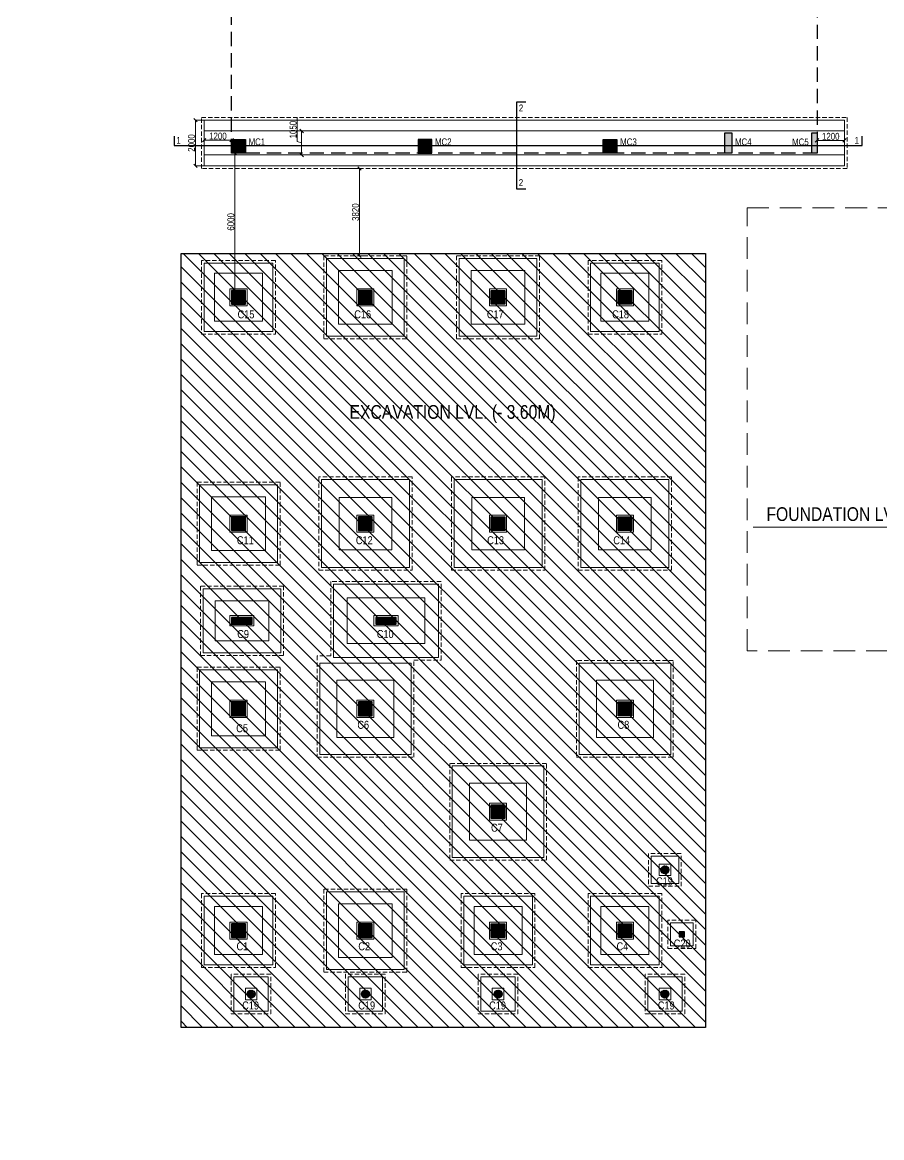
# Model space of a CAD drawing. Header units: millimetres. Extents: x 1112055 to 3390982, y -148532 to 766891.
# Drawn here: x 1976629 to 2014211, y 563105 to 611892 of the extents above; entities that cross this region are included whole.
import ezdxf

# ---------------------------------------------------------------- set-up
doc = ezdxf.new("R2010")
doc.units = ezdxf.units.MM
doc.header["$PDMODE"] = 35
doc.header["$PDSIZE"] = -25
doc.linetypes.add('DASHED2', pattern=[0.375, 0.25, -0.125])
doc.linetypes.add('Hidden', pattern=[9.525, 6.35, -3.175])
for name, color, linetype, lineweight in [('B COL. NO.', 3, 'Continuous', 20), ('B FINAL COLUMN', 1, 'Continuous', 30), ('B FOOTING', 49, 'Continuous', 20), ('B FOOTING DIM', 234, 'Continuous', 9), ('B P.C.C', 251, 'Continuous', 0), ('B TITLE BLOCK', 250, 'Continuous', 0), ('EXCAVATION LINE', 236, 'Continuous', 30), ('g-sol250', 250, 'Continuous', 5)]:
    doc.layers.add(name, color=color, linetype=linetype, lineweight=lineweight)
doc.layers.add('B Pedestal', color=7, linetype='Continuous', lineweight=9, true_color=0x5c8948)
doc.layers.add('B-COL HT', color=7, linetype='Continuous', lineweight=0, true_color=0x4e4f45)
doc.styles.add('SWINC', font='swissc.ttf')
doc.dimstyles.new('BHOOMI', dxfattribs={"dimtxt": 230, "dimasz": 150, "dimexe": 10, "dimexo": 0, "dimgap": 25, "dimtad": 1, "dimdec": 0, "dimzin": 0, "dimdsep": 46, "dimtxsty": 'SWINC', "dimblk": 'OBLIQUE', "dimcen": 0.09, "dimclrd": 250, "dimclre": 250, "dimclrt": 256, "dimaunit": 1, "dimadec": 3, "dimazin": 0, "dimtfac": 1, "dimtdec": 0, "dimtofl": 0, "dimtmove": 1, "dimatfit": 3, "dimfxl": 100, "dimtolj": 1, "dimtzin": 0, "dimlwd": 9, "dimlwe": 5, "dimarcsym": 0})
pattern_1 = [(315, (920052.236, 598784.617), (33.6759605, 33.6759605), []), (45, (920052.236, 598784.617), (-33.6759605, 33.6759605), [])]
pattern_2 = [(315, (920052.236, 598584.617), (33.6759605, 33.6759605), []), (45, (920052.236, 598584.617), (-33.6759605, 33.6759605), [])]

# ---------------------------------------------------------------- blocks, each defined once
blk = doc.blocks.new('A$C198C5B7F')
at = {"layer": 'g-sol250'}
h = blk.add_hatch(dxfattribs=at)
h.set_pattern_fill('ANSI37', color=250, scale=15, angle=-90)
h.set_pattern_definition(pattern_1)
h.paths.add_polyline_path([(2369, 31673), (2969, 31673), (2969, 32273), (2369, 32273)])
h = blk.add_hatch(dxfattribs=at)
h.set_pattern_fill('ANSI37', color=250, scale=15, angle=-90)
h.set_pattern_definition(pattern_1)
h.paths.add_polyline_path([(7919, 31673), (8519, 31673), (8519, 32273), (7919, 32273)])
h = blk.add_hatch(dxfattribs=at)
h.set_pattern_fill('ANSI37', color=250, scale=15, angle=-90)
h.set_pattern_definition(pattern_1)
h.paths.add_polyline_path([(13719, 31673), (14319, 31673), (14319, 32273), (13719, 32273)])
h = blk.add_hatch(dxfattribs=at)
h.set_pattern_fill('ANSI37', color=250, scale=15, angle=-90)
h.set_pattern_definition(pattern_1)
h.paths.add_polyline_path([(19269, 31673), (19869, 31673), (19869, 32273), (19269, 32273)])
h = blk.add_hatch(dxfattribs=at)
h.set_pattern_fill('ANSI37', color=250, scale=15, angle=-90)
h.set_pattern_definition(pattern_1)
h.paths.add_polyline_path([(2969, 22373), (2369, 22373), (2369, 21773), (2969, 21773)])
h = blk.add_hatch(dxfattribs=at)
h.set_pattern_fill('ANSI37', color=250, scale=15, angle=-90)
h.set_pattern_definition(pattern_1)
h.paths.add_polyline_path([(8519, 22373), (7919, 22373), (7919, 21773), (8519, 21773)])
h = blk.add_hatch(dxfattribs=at)
h.set_pattern_fill('ANSI37', color=250, scale=15, angle=-90)
h.set_pattern_definition(pattern_1)
h.paths.add_polyline_path([(14319, 22373), (13719, 22373), (13719, 21773), (14319, 21773)])
h = blk.add_hatch(dxfattribs=at)
h.set_pattern_fill('ANSI37', color=250, scale=15, angle=-90)
h.set_pattern_definition(pattern_1)
h.paths.add_polyline_path([(19869, 22373), (19269, 22373), (19269, 21773), (19869, 21773)])
h = blk.add_hatch(dxfattribs=at)
h.set_pattern_fill('ANSI37', color=250, scale=15, angle=-90)
h.set_pattern_definition(pattern_1)
h.paths.add_polyline_path([(2369, 17673), (3269, 17673), (3269, 17973), (2369, 17973)])
h = blk.add_hatch(dxfattribs=at)
h.set_pattern_fill('ANSI37', color=250, scale=15, angle=-90)
h.set_pattern_definition(pattern_1)
h.paths.add_polyline_path([(8669, 17673), (9569, 17673), (9569, 17973), (8669, 17973)])
h = blk.add_hatch(dxfattribs=at)
h.set_pattern_fill('ANSI37', color=250, scale=15, angle=-90)
h.set_pattern_definition(pattern_2)
h.paths.add_polyline_path([(2369, 13673), (2969, 13673), (2969, 14273), (2369, 14273)])
h = blk.add_hatch(dxfattribs=at)
h.set_pattern_fill('ANSI37', color=250, scale=15, angle=-90)
h.set_pattern_definition(pattern_2)
h.paths.add_polyline_path([(7919, 13673), (8519, 13673), (8519, 14273), (7919, 14273)])
h = blk.add_hatch(dxfattribs=at)
h.set_pattern_fill('ANSI37', color=250, scale=15, angle=-90)
h.set_pattern_definition(pattern_2)
h.paths.add_polyline_path([(19269, 13673), (19869, 13673), (19869, 14273), (19269, 14273)])
h = blk.add_hatch(dxfattribs=at)
h.set_pattern_fill('ANSI37', color=250, scale=15, angle=-90)
h.set_pattern_definition([(315, (920052.236, 594084.617), (33.6759605, 33.6759605), []), (45, (920052.236, 594084.617), (-33.6759605, 33.6759605), [])])
h.paths.add_polyline_path([(13719, 9173), (14319, 9173), (14319, 9773), (13719, 9773)])
h = blk.add_hatch(dxfattribs=at)
h.set_pattern_fill('ANSI37', color=250, scale=15, angle=270)
h.set_pattern_definition([(315, (811568.004, 592089.886), (33.6759605, 33.6759605), []), (45, (811568.004, 592089.886), (-33.6759605, 33.6759605), [])])
edge = h.paths.add_edge_path()
edge.add_arc((21319, 6929), 175, 0, 360)
h = blk.add_hatch(dxfattribs=at)
h.set_pattern_fill('ANSI37', color=250, scale=15, angle=-90)
h.set_pattern_definition(pattern_1)
h.paths.add_polyline_path([(2369, 3973), (2969, 3973), (2969, 4573), (2369, 4573)])
h = blk.add_hatch(dxfattribs=at)
h.set_pattern_fill('ANSI37', color=250, scale=15, angle=-90)
h.set_pattern_definition(pattern_1)
h.paths.add_polyline_path([(8519, 4573), (7919, 4573), (7919, 3973), (8519, 3973)])
h = blk.add_hatch(dxfattribs=at)
h.set_pattern_fill('ANSI37', color=250, scale=15, angle=-90)
h.set_pattern_definition(pattern_1)
h.paths.add_polyline_path([(14319, 4573), (13719, 4573), (13719, 3973), (14319, 3973)])
h = blk.add_hatch(dxfattribs=at)
h.set_pattern_fill('ANSI37', color=250, scale=15, angle=-90)
h.set_pattern_definition(pattern_1)
h.paths.add_polyline_path([(19869, 4573), (19269, 4573), (19269, 3973), (19869, 3973)])
h = blk.add_hatch(dxfattribs=at)
h.set_pattern_fill('ANSI37', color=250, scale=15, angle=270)
h.set_pattern_definition([(315, (811090.916, 592928.626), (33.6759605, 33.6759605), []), (45, (811090.916, 592928.626), (-33.6759605, 33.6759605), [])])
h.paths.add_polyline_path([(21939, 3993), (22169, 3993), (22169, 4223), (21939, 4223)])
h = blk.add_hatch(dxfattribs=at)
h.set_pattern_fill('ANSI37', color=250, scale=15, angle=270)
h.set_pattern_definition([(315, (811568.004, 591864.886), (33.6759605, 33.6759605), []), (45, (811568.004, 591864.886), (-33.6759605, 33.6759605), [])])
edge = h.paths.add_edge_path()
edge.add_arc((3219, 1498), 175, 0, 360)
h = blk.add_hatch(dxfattribs=at)
h.set_pattern_fill('ANSI37', color=250, scale=15, angle=270)
h.set_pattern_definition([(315, (802993.004, 592664.886), (33.6759605, 33.6759605), []), (45, (802993.004, 592664.886), (-33.6759605, 33.6759605), [])])
edge = h.paths.add_edge_path()
edge.add_arc((8219, 1498), 175, 0, 360)
h = blk.add_hatch(dxfattribs=at)
h.set_pattern_fill('ANSI37', color=250, scale=15, angle=270)
h.set_pattern_definition([(315, (808793.004, 592664.886), (33.6759605, 33.6759605), []), (45, (808793.004, 592664.886), (-33.6759605, 33.6759605), [])])
edge = h.paths.add_edge_path()
edge.add_arc((14019, 1498), 175, 0, 360)
h = blk.add_hatch(dxfattribs=at)
h.set_pattern_fill('ANSI37', color=250, scale=15, angle=270)
h.set_pattern_definition([(315, (811568.004, 592664.886), (33.6759605, 33.6759605), []), (45, (811568.004, 592664.886), (-33.6759605, 33.6759605), [])])
edge = h.paths.add_edge_path()
edge.add_arc((21319, 1498), 175, 0, 360)
at = {"layer": 'B FINAL COLUMN', "color": 5, "lineweight": 30}
for points in [[(2369, 31673), (2969, 31673), (2969, 32273), (2369, 32273)], [(7919, 31673), (8519, 31673), (8519, 32273), (7919, 32273)], [(14319, 31673), (13719, 31673), (13719, 32273), (14319, 32273)], [(19869, 31673), (19269, 31673), (19269, 32273), (19869, 32273)], [(2369, 21773), (2969, 21773), (2969, 22373), (2369, 22373)], [(7919, 21773), (8519, 21773), (8519, 22373), (7919, 22373)], [(14319, 21773), (13719, 21773), (13719, 22373), (14319, 22373)], [(19869, 21773), (19269, 21773), (19269, 22373), (19869, 22373)], [(2369, 17673), (3269, 17673), (3269, 17973), (2369, 17973)], [(8669, 17673), (9569, 17673), (9569, 17973), (8669, 17973)], [(2369, 13673), (2969, 13673), (2969, 14273), (2369, 14273)], [(7919, 13673), (8519, 13673), (8519, 14273), (7919, 14273)], [(19869, 13673), (19269, 13673), (19269, 14273), (19869, 14273)], [(14319, 9173), (13719, 9173), (13719, 9773), (14319, 9773)], [(2369, 3973), (2969, 3973), (2969, 4573), (2369, 4573)], [(7919, 3973), (8519, 3973), (8519, 4573), (7919, 4573)], [(14319, 3973), (13719, 3973), (13719, 4573), (14319, 4573)], [(19869, 3973), (19269, 3973), (19269, 4573), (19869, 4573)]]:
    blk.add_lwpolyline(points, close=True, dxfattribs=at)
at = {"layer": 'B FINAL COLUMN', "color": 4, "lineweight": 30}
blk.add_lwpolyline([(21939, 3993), (22169, 3993), (22169, 4223), (21939, 4223)], close=True, dxfattribs=at)
at = {"layer": 'B FINAL COLUMN', "color": 5, "lineweight": 30}
for centre in [(21319, 6929), (3219, 1498), (8219, 1498), (14019, 1498), (21319, 1498)]:
    blk.add_circle(centre, 175, dxfattribs=at)
at = {"layer": 'B FOOTING'}
for points in [[(6519, 30273), (9919, 30273), (9919, 33673), (6519, 33673)], [(12319, 30273), (15719, 30273), (15719, 33673), (12319, 33673)], [(1169, 30473), (4169, 30473), (4169, 33473), (1169, 33473)], [(18069, 30473), (21069, 30473), (21069, 33473), (18069, 33473)], [(1619, 30923), (3719, 30923), (3719, 33023), (1619, 33023)], [(7044, 30798), (9394, 30798), (9394, 33148), (7044, 33148)], [(12844, 30798), (15194, 30798), (15194, 33148), (12844, 33148)], [(18519, 30923), (20619, 30923), (20619, 33023), (18519, 33023)], [(6294, 20148), (10144, 20148), (10144, 23998), (6294, 23998)], [(12094, 20148), (15944, 20148), (15944, 23998), (12094, 23998)], [(17644, 20148), (21494, 20148), (21494, 23998), (17644, 23998)], [(969, 20373), (4369, 20373), (4369, 23773), (969, 23773)], [(1494, 20898), (3844, 20898), (3844, 23248), (1494, 23248)], [(7069, 20923), (9369, 20923), (9369, 23223), (7069, 23223)], [(12869, 20923), (15169, 20923), (15169, 23223), (12869, 23223)], [(18419, 20923), (20719, 20923), (20719, 23223), (18419, 23223)], [(1119, 16423), (4519, 16423), (4519, 19223), (1119, 19223)], [(6819, 16223), (11419, 16223), (11419, 19423), (6819, 19423)], [(1644, 18698), (1644, 16948), (3994, 16948), (3994, 18698)], [(7419, 18823), (7419, 16823), (10819, 16823), (10819, 18823)], [(969, 12273), (4369, 12273), (4369, 15673), (969, 15673)], [(6219, 11973), (10219, 11973), (10219, 15973), (6219, 15973)], [(17569, 11973), (21569, 11973), (21569, 15973), (17569, 15973)], [(1494, 12798), (3844, 12798), (3844, 15148), (1494, 15148)], [(6969, 12723), (9469, 12723), (9469, 15223), (6969, 15223)], [(18319, 12723), (20819, 12723), (20819, 15223), (18319, 15223)], [(12019, 7473), (16019, 7473), (16019, 11473), (12019, 11473)], [(12769, 8223), (15269, 8223), (15269, 10723), (12769, 10723)], [(20719, 6329), (21919, 6329), (21919, 7529), (20719, 7529)], [(6519, 2573), (9919, 2573), (9919, 5973), (6519, 5973)], [(1169, 2773), (4169, 2773), (4169, 5773), (1169, 5773)], [(7044, 3098), (9394, 3098), (9394, 5448), (7044, 5448)], [(12519, 2773), (15519, 2773), (15519, 5773), (12519, 5773)], [(18069, 2773), (21069, 2773), (21069, 5773), (18069, 5773)], [(1619, 3223), (3719, 3223), (3719, 5323), (1619, 5323)], [(12969, 3223), (15069, 3223), (15069, 5323), (12969, 5323)], [(18519, 3223), (20619, 3223), (20619, 5323), (18519, 5323)], [(21554, 3608), (22554, 3608), (22554, 4608), (21554, 4608)], [(2469, 748), (3969, 748), (3969, 2248), (2469, 2248)], [(7469, 748), (8969, 748), (8969, 2248), (7469, 2248)], [(13269, 748), (14769, 748), (14769, 2248), (13269, 2248)], [(20569, 748), (22069, 748), (22069, 2248), (20569, 2248)]]:
    blk.add_lwpolyline(points, close=True, dxfattribs=at)
at = {"layer": 'B P.C.C', "color": 250, "linetype": 'Hidden', "lineweight": 0, "ltscale": 30}
for points in [[(6404, 30158), (10034, 30158), (10034, 33788), (6404, 33788)], [(12204, 30158), (15834, 30158), (15834, 33788), (12204, 33788)], [(1054, 30358), (4284, 30358), (4284, 33588), (1054, 33588)], [(17954, 30358), (21184, 30358), (21184, 33588), (17954, 33588)], [(6179, 20033), (10259, 20033), (10259, 24113), (6179, 24113)], [(11979, 20033), (16059, 20033), (16059, 24113), (11979, 24113)], [(17529, 20033), (21609, 20033), (21609, 24113), (17529, 24113)], [(854, 20258), (4484, 20258), (4484, 23888), (854, 23888)], [(1004, 16308), (4634, 16308), (4634, 19338), (1004, 19338)], [(854, 12158), (4484, 12158), (4484, 15788), (854, 15788)], [(17454, 11858), (21684, 11858), (21684, 16088), (17454, 16088)], [(11904, 7358), (16134, 7358), (16134, 11588), (11904, 11588)], [(20604, 6214), (22034, 6214), (22034, 7644), (20604, 7644)], [(1054, 2658), (4284, 2658), (4284, 5888), (1054, 5888)], [(6404, 2458), (10034, 2458), (10034, 6088), (6404, 6088)], [(12404, 2658), (15634, 2658), (15634, 5888), (12404, 5888)], [(17954, 2658), (21184, 2658), (21184, 5888), (17954, 5888)], [(21439, 3493), (22669, 3493), (22669, 4723), (21439, 4723)], [(2354, 633), (4084, 633), (4084, 2363), (2354, 2363)], [(7354, 633), (9084, 633), (9084, 2363), (7354, 2363)], [(13154, 633), (14884, 633), (14884, 2363), (13154, 2363)], [(20454, 633), (22184, 633), (22184, 2363), (20454, 2363)]]:
    blk.add_lwpolyline(points, close=True, dxfattribs=at)
for points in [[(10334, 16108), (11534, 16108), (11534, 19538), (6704, 19538), (6704, 16288)], [(6704, 16288), (6104, 16288), (6104, 11858), (10334, 11858), (10334, 16108)]]:
    blk.add_lwpolyline(points, dxfattribs=at)
at = {"layer": 'B Pedestal', "color": 87, "lineweight": 9}
for points in [[(2294, 31598), (3044, 31598), (3044, 32348), (2294, 32348)], [(7844, 31598), (8594, 31598), (8594, 32348), (7844, 32348)], [(14394, 31598), (13644, 31598), (13644, 32348), (14394, 32348)], [(19944, 31598), (19194, 31598), (19194, 32348), (19944, 32348)], [(2294, 21698), (3044, 21698), (3044, 22448), (2294, 22448)], [(7844, 21698), (8594, 21698), (8594, 22448), (7844, 22448)], [(14394, 21698), (13644, 21698), (13644, 22448), (14394, 22448)], [(19944, 21698), (19194, 21698), (19194, 22448), (19944, 22448)], [(2294, 17598), (3344, 17598), (3344, 18048), (2294, 18048)], [(8594, 17598), (9644, 17598), (9644, 18048), (8594, 18048)], [(2294, 13598), (3044, 13598), (3044, 14348), (2294, 14348)], [(7844, 13598), (8594, 13598), (8594, 14348), (7844, 14348)], [(19944, 13598), (19194, 13598), (19194, 14348), (19944, 14348)], [(14394, 9098), (13644, 9098), (13644, 9848), (14394, 9848)], [(21069, 6679), (21569, 6679), (21569, 7179), (21069, 7179)], [(2294, 3898), (3044, 3898), (3044, 4648), (2294, 4648)], [(7844, 3898), (8594, 3898), (8594, 4648), (7844, 4648)], [(14394, 3898), (13644, 3898), (13644, 4648), (14394, 4648)], [(19944, 3898), (19194, 3898), (19194, 4648), (19944, 4648)], [(2969, 1248), (3469, 1248), (3469, 1748), (2969, 1748)], [(7969, 1248), (8469, 1248), (8469, 1748), (7969, 1748)], [(13769, 1248), (14269, 1248), (14269, 1748), (13769, 1748)], [(21069, 1248), (21569, 1248), (21569, 1748), (21069, 1748)]]:
    blk.add_lwpolyline(points, close=True, dxfattribs=at)
at = {"layer": 'B COL. NO.', "style": 'SWINC'}
for s, p in [('C15', (2629, 31054)), ('C16', (7733, 31054)), ('C17', (13531, 31054)), ('C18', (19009, 31054)), ('C11', (2599, 21171)), ('C12', (7802, 21171)), ('C13', (13545, 21171)), ('C14', (19060, 21171)), ('C9', (2614, 17069)), ('C10', (8718, 17069)), ('C5', (2569, 12948)), ('C6', (7867, 13098)), ('C8', (19245, 13098)), ('C7', (13712, 8598)), ('C19', (20930, 6254)), ('C1', (2582, 3410)), ('C2', (7909, 3410)), ('C3', (13701, 3410)), ('C4', (19202, 3410)), ('C20', (21703, 3531)), ('C19', (2830, 823)), ('C19', (7907, 823)), ('C19', (13630, 823)), ('C19', (21007, 823))]:
    blk.add_text(s, height=350, dxfattribs=at).set_placement(p)
blk = doc.blocks.new('_Oblique')
at = {"color": 0, "linetype": 'ByBlock', "lineweight": -2}
blk.add_line((-0.5, -0.5), (0.5, 0.5), dxfattribs=at)
blk = doc.blocks.new('*D2669')
at = {"layer": 'B FOOTING DIM', "color": 250, "lineweight": 5, "ltscale": 0.5, "transparency": 16777216}
for p, q in [((1984584, 606763), (1984584, 606729)), ((1985784, 606739), (1984584, 606739)), ((1985784, 606763), (1985784, 606729))]:
    blk.add_line(p, q, dxfattribs=at)
at = {"layer": 'Defpoints', "color": 0, "transparency": 16777216}
for p in [(1984584, 606763), (1984584, 606739), (1985784, 606763)]:
    blk.add_point(p, dxfattribs=at)
at = {"layer": 'B FOOTING DIM', "color": 250, "lineweight": 5, "transparency": 16777216, "xscale": 150, "yscale": 150, "zscale": 150, "rotation": 180}
blk.add_blockref('_Oblique', (1984584, 606739), dxfattribs=at)
at = {"layer": 'B FOOTING DIM', "color": 250, "lineweight": 5, "transparency": 16777216, "xscale": 150, "yscale": 150, "zscale": 150}
blk.add_blockref('_Oblique', (1985784, 606739), dxfattribs=at)
at = {"layer": 'B FOOTING DIM', "transparency": 16777216, "insert": (1985184, 606914), "char_height": 300, "attachment_point": 5, "style": 'SWINC'}
blk.add_mtext('\\A1;1200', dxfattribs=at)
blk = doc.blocks.new('*D2670')
at = {"layer": 'B FOOTING DIM', "color": 250, "lineweight": 5, "ltscale": 0.5, "transparency": 16777216}
for p, q in [((2011384, 606568), (2011384, 606738)), ((2011384, 606728), (2012584, 606728)), ((2012584, 606568), (2012584, 606738))]:
    blk.add_line(p, q, dxfattribs=at)
at = {"layer": 'Defpoints', "color": 0, "transparency": 16777216}
for p in [(2011384, 606568), (2012584, 606728), (2012584, 606568)]:
    blk.add_point(p, dxfattribs=at)
at = {"layer": 'B FOOTING DIM', "color": 250, "lineweight": 5, "transparency": 16777216, "xscale": 150, "yscale": 150, "zscale": 150, "rotation": 180}
blk.add_blockref('_Oblique', (2011384, 606728), dxfattribs=at)
at = {"layer": 'B FOOTING DIM', "color": 250, "lineweight": 5, "transparency": 16777216, "xscale": 150, "yscale": 150, "zscale": 150}
blk.add_blockref('_Oblique', (2012584, 606728), dxfattribs=at)
at = {"layer": 'B FOOTING DIM', "transparency": 16777216, "insert": (2011984, 606903), "char_height": 300, "attachment_point": 5, "style": 'SWINC'}
blk.add_mtext('\\A1;1200', dxfattribs=at)
blk = doc.blocks.new('*D2671')
at = {"layer": 'B FOOTING DIM', "color": 250, "lineweight": 5, "ltscale": 0.5, "transparency": 16777216}
for p, q in [((1988647, 607723), (1988647, 606673)), ((1988897, 607138), (1988834, 607138)), ((1988844, 606088), (1988844, 607138)), ((1988647, 606673), (1988844, 606613)), ((1988897, 606088), (1988834, 606088))]:
    blk.add_line(p, q, dxfattribs=at)
at = {"layer": 'Defpoints', "color": 0, "transparency": 16777216}
for p in [(1988844, 607138), (1988897, 607138), (1988897, 606088)]:
    blk.add_point(p, dxfattribs=at)
at = {"layer": 'B FOOTING DIM', "color": 250, "lineweight": 5, "transparency": 16777216, "xscale": 150, "yscale": 150, "zscale": 150}
for p, rotation in [((1988844, 607138), 90), ((1988844, 606088), 270)]:
    blk.add_blockref('_Oblique', p, dxfattribs=dict(at, rotation=rotation))
at = {"layer": 'B FOOTING DIM', "transparency": 16777216, "insert": (1988472, 607198), "char_height": 300, "attachment_point": 5, "rotation": 90, "style": 'SWINC'}
blk.add_mtext('\\A1;1050', dxfattribs=at)
blk = doc.blocks.new('*D2672')
at = {"layer": 'B FOOTING DIM', "color": 250, "lineweight": 5, "ltscale": 0.5, "transparency": 16777216}
for p, q in [((1985784, 606163), (1985935, 606163)), ((1985925, 606163), (1985925, 600163)), ((1985784, 600163), (1985935, 600163))]:
    blk.add_line(p, q, dxfattribs=at)
at = {"layer": 'Defpoints', "color": 0, "transparency": 16777216}
for p in [(1985784, 606163), (1985784, 600163), (1985925, 600163)]:
    blk.add_point(p, dxfattribs=at)
at = {"layer": 'B FOOTING DIM', "color": 250, "lineweight": 5, "transparency": 16777216, "xscale": 150, "yscale": 150, "zscale": 150}
for p, rotation in [((1985925, 606163), 90), ((1985925, 600163), 270)]:
    blk.add_blockref('_Oblique', p, dxfattribs=dict(at, rotation=rotation))
at = {"layer": 'B FOOTING DIM', "transparency": 16777216, "insert": (1985750, 603163), "char_height": 300, "attachment_point": 5, "rotation": 90, "style": 'SWINC'}
blk.add_mtext('\\A1;6000', dxfattribs=at)
blk = doc.blocks.new('*D2673')
at = {"layer": 'B FOOTING DIM', "color": 250, "lineweight": 5, "ltscale": 0.5, "transparency": 16777216}
for p, q in [((1990461, 605498), (1991387, 605498)), ((1991377, 605498), (1991377, 601678)), ((1991705, 601678), (1991367, 601678))]:
    blk.add_line(p, q, dxfattribs=at)
at = {"layer": 'Defpoints', "color": 0, "transparency": 16777216}
for p in [(1990461, 605498), (1991377, 601678), (1991705, 601678)]:
    blk.add_point(p, dxfattribs=at)
at = {"layer": 'B FOOTING DIM', "color": 250, "lineweight": 5, "transparency": 16777216, "xscale": 150, "yscale": 150, "zscale": 150}
for p, rotation in [((1991377, 605498), 90), ((1991377, 601678), 270)]:
    blk.add_blockref('_Oblique', p, dxfattribs=dict(at, rotation=rotation))
at = {"layer": 'B FOOTING DIM', "transparency": 16777216, "insert": (1991202, 603588), "char_height": 300, "attachment_point": 5, "rotation": 90, "style": 'SWINC'}
blk.add_mtext('\\A1;3820', dxfattribs=at)
blk = doc.blocks.new('*D2664')
at = {"layer": 'B FOOTING DIM', "color": 250, "lineweight": 5, "ltscale": 0.5, "transparency": 16777216}
for p, q in [((1984584, 607613), (1984191, 607613)), ((1984201, 607613), (1984201, 605613)), ((1984584, 605613), (1984191, 605613))]:
    blk.add_line(p, q, dxfattribs=at)
at = {"layer": 'Defpoints', "color": 0, "transparency": 16777216}
for p in [(1984584, 607613), (1984201, 605613), (1984584, 605613)]:
    blk.add_point(p, dxfattribs=at)
at = {"layer": 'B FOOTING DIM', "color": 250, "lineweight": 5, "transparency": 16777216, "xscale": 150, "yscale": 150, "zscale": 150}
for p, rotation in [((1984201, 607613), 90), ((1984201, 605613), 270)]:
    blk.add_blockref('_Oblique', p, dxfattribs=dict(at, rotation=rotation))
at = {"layer": 'B FOOTING DIM', "transparency": 16777216, "insert": (1984026, 606613), "char_height": 300, "attachment_point": 5, "rotation": 90, "style": 'SWINC'}
blk.add_mtext('\\A1;2000', dxfattribs=at)

msp = doc.modelspace()

# ---------------------------------------------------------------- hatches: boundary and pattern name
at = {"layer": 'B-COL HT', "lineweight": 0}
h = msp.add_hatch(color=250, dxfattribs=at)
h.dxf.hatch_style = 1
h.paths.add_polyline_path([(2007354.1, 607061.9), (2007654.1, 607061.9), (2007654.1, 606161.9), (2007354.1, 606161.9)])
h = msp.add_hatch(color=250, dxfattribs=at)
h.dxf.hatch_style = 1
h.paths.add_polyline_path([(2011154.1, 607063.4), (2011384.1, 607063.4), (2011384.1, 606163.4), (2011154.1, 606163.4)])
h = msp.add_hatch(color=250, dxfattribs=at)
h.dxf.hatch_style = 1
h.paths.add_polyline_path([(1985784.1, 606763.4), (1986384.1, 606763.4), (1986384.1, 606163.4), (1985784.1, 606163.4)])
h = msp.add_hatch(color=250, dxfattribs=at)
h.dxf.hatch_style = 1
h.paths.add_polyline_path([(1993934.1, 606163.4), (1994534.1, 606163.4), (1994534.1, 606763.4), (1993934.1, 606763.4)])
h = msp.add_hatch(color=250, dxfattribs=at)
h.dxf.hatch_style = 1
h.paths.add_polyline_path([(2002034.1, 606763.4), (2002634.1, 606763.4), (2002634.1, 606163.4), (2002034.1, 606163.4)])
at = {"layer": 'EXCAVATION LINE', "lineweight": 0}
h = msp.add_hatch(dxfattribs=at)
h.set_pattern_fill('ANSI31', color=250, scale=150, angle=270)
h.set_pattern_definition([(315, (69982.83, 205286.05), (336.7596, 336.7596), [])])
h.paths.add_polyline_path([(1983569.1, 601778.4), (2006499.1, 601778.4), (2006499.1, 567923.4), (1983569.1, 567923.4)])

# ---------------------------------------------------------------- linework, layer by layer
at = {"color": 16, "linetype": 'DASHED2', "lineweight": 30, "ltscale": 2500}
msp.add_lwpolyline([(1985784.1, 636163.4), (2011384.1, 636163.4), (2011384.1, 606163.4), (1985784.1, 606163.4), (1985784.1, 636163.4)], dxfattribs=at)
at = {"color": 6, "lineweight": 30}
for points in [[(1998643.7, 608401.3), (1998234.4, 608401.3), (1998234.4, 604614.5), (1998643.7, 604614.5)], [(1983274.4, 606906), (1983274.4, 606496.8), (2013362.8, 606496.8), (2013362.8, 606906)]]:
    msp.add_lwpolyline(points, dxfattribs=at)
at = {"layer": 'B FINAL COLUMN', "color": 1, "lineweight": 30}
for points in [[(2007354.1, 607061.9), (2007654.1, 607061.9), (2007654.1, 606161.9), (2007354.1, 606161.9)], [(2011154.1, 607063.4), (2011384.1, 607063.4), (2011384.1, 606163.4), (2011154.1, 606163.4)], [(1985784.1, 606763.4), (1986384.1, 606763.4), (1986384.1, 606163.4), (1985784.1, 606163.4)], [(1993934.1, 606163.4), (1994534.1, 606163.4), (1994534.1, 606763.4), (1993934.1, 606763.4)], [(2002034.1, 606763.4), (2002634.1, 606763.4), (2002634.1, 606163.4), (2002034.1, 606163.4)]]:
    msp.add_lwpolyline(points, close=True, dxfattribs=at)
at = {"layer": 'B FOOTING'}
msp.add_line((2008592, 589814.2), (2015383.2, 589814.2), dxfattribs=at)
msp.add_lwpolyline([(1984584.1, 607613.4), (2012584.1, 607613.4), (2012584.1, 605613.4), (1984584.1, 605613.4)], close=True, dxfattribs=at)
at = {"layer": 'B P.C.C', "color": 250, "linetype": 'Hidden', "lineweight": 0, "ltscale": 30}
msp.add_lwpolyline([(1984469.1, 607728.4), (2012699.1, 607728.4), (2012699.1, 605498.4), (1984469.1, 605498.4)], close=True, dxfattribs=at)
at = {"layer": 'B P.C.C', "color": 250, "linetype": 'Hidden', "lineweight": 0, "ltscale": 150}
msp.add_lwpolyline([(2008330.2, 603779.2), (2044490.2, 603779.2), (2044490.2, 584398.8), (2008330.2, 584398.8)], close=True, dxfattribs=at)
at = {"layer": 'B Pedestal', "color": 87, "lineweight": 9}
msp.add_lwpolyline([(1984584.1, 607138.4), (2012584.1, 607138.4), (2012584.1, 606088.4), (1984584.1, 606088.4)], close=True, dxfattribs=at)
at = {"layer": 'B TITLE BLOCK', "color": 1, "const_width": 8.39}
msp.add_lwpolyline([(1978206, 730781.9), (2075754.3, 730781.9), (2075754.3, 563109), (1978206, 563109)], close=True, dxfattribs=at)
at = {"layer": 'B TITLE BLOCK', "color": 250, "lineweight": 0, "const_width": 8.39}
msp.add_lwpolyline([(1978858.7, 730129.2), (2075101.6, 730129.2), (2075101.6, 563761.7), (1978858.7, 563761.7)], close=True, dxfattribs=at)
at = {"layer": 'EXCAVATION LINE'}
msp.add_lwpolyline([(1983569.1, 601778.4), (2006499.1, 601778.4), (2006499.1, 567923.4), (1983569.1, 567923.4)], close=True, dxfattribs=at)

# ---------------------------------------------------------------- block references
at = {"layer": 'B-COL HT', "color": 250, "lineweight": 0}
msp.add_blockref('A$C198C5B7F', (1983414.7, 567890.7), dxfattribs=at)

# ---------------------------------------------------------------- texts
at = {"color": 6, "lineweight": 30, "style": 'SWINC'}
for s, p in [('2', (1998342.8, 607994.7)), ('1', (1983368.2, 606578.9)), ('1', (2013023.9, 606578.9)), ('2', (1998342.8, 604733))]:
    msp.add_text(s, height=300, dxfattribs=at).set_placement(p)
at = {"layer": 'B COL. NO.', "style": 'SWINC'}
for s, p in [('MC1', (1986525.3, 606512.4)), ('MC2', (1994675.3, 606512.4)), ('MC3', (2002775.2, 606512.4)), ('MC4', (2007795.3, 606510.9)), ('MC5', (2010292.5, 606509.4))]:
    msp.add_text(s, height=300, dxfattribs=at).set_placement(p)
at = {"layer": 'B TITLE BLOCK', "color": 251, "lineweight": 0, "insert": (2059848.4, 586794.3), "char_height": 464.277, "attachment_point": 2, "style": 'SWINC'}
msp.add_mtext_dynamic_manual_height_columns('\\pxsm1,qj;{\\fBankGothic Lt BT|b0|i0|c0|p34;BHOOMI\\P\\ps*,q*;\\fGost|b0|i0|c0|p2;\\H0.8x;- CONSULTANTS -\\C1; }', width=1213989.136, gutter_width=0, heights=[170761.4], dxfattribs=at)
at = {"layer": 'EXCAVATION LINE', "color": 0, "style": 'SWINC'}
for s, p in [('EXCAVATION LVL. (- 3.60M) ', (1990939, 594549.1)), ('FOUNDATION LVL.', (2009170.5, 590081.2))]:
    msp.add_text(s, height=600, dxfattribs=at).set_placement(p)

# ---------------------------------------------------------------- dimensions: what is measured, and where the dimension line sits
at = {"layer": 'B FOOTING DIM', "color": 250, "ltscale": 0.5}
for base, p1, p2, picture, middle in [((1984201, 605613.4), (1984584.1, 607613.4), (1984584.1, 605613.4), '*D2664', (1984026, 606613.4)), ((1988844.4, 607138.4), (1988897.2, 606088.4), (1988897.2, 607138.4), '*D2671', (1988471.9, 606697.6)), ((1985925, 600163.4), (1985784.1, 606163.4), (1985784.1, 600163.4), '*D2672', (1985750, 603163.4)), ((1991377.3, 601678.4), (1990461.3, 605498.4), (1991704.9, 601678.4), '*D2673', (1991202.3, 603588.4))]:
    dim = msp.add_linear_dim(base=base, p1=p1, p2=p2, angle=90, dimstyle='BHOOMI', override={"dimtxt": 300, "dimlwd": 5}, dxfattribs=at)
    dim.commit()
    dim.dimension.update_dxf_attribs({"geometry": picture, "text_midpoint": middle})
for base, p1, p2, picture, middle in [((1984584.1, 606739), (1985784.1, 606763.4), (1984584.1, 606763.4), '*D2669', (1985184.1, 606914)), ((2012584.1, 606728.3), (2011384.1, 606568.4), (2012584.1, 606568.4), '*D2670', (2011984.1, 606903.3))]:
    dim = msp.add_linear_dim(base=base, p1=p1, p2=p2, dimstyle='BHOOMI', override={"dimtxt": 300, "dimlwd": 5}, dxfattribs=at)
    dim.commit()
    dim.dimension.update_dxf_attribs({"geometry": picture, "text_midpoint": middle})

doc.saveas('drawing.dxf')
